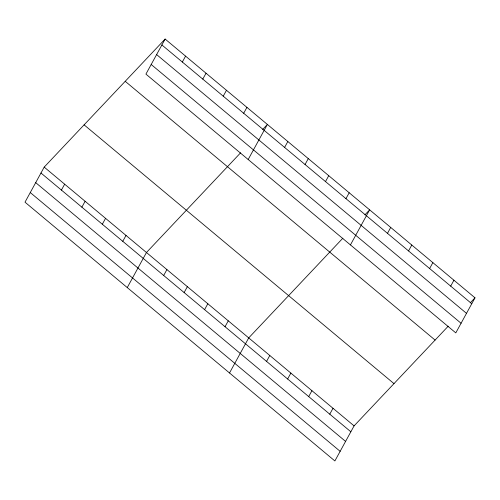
<?xml version="1.0" encoding="UTF-8"?>
<svg xmlns="http://www.w3.org/2000/svg" width="500" height="500" viewBox="0 0 500 500"><rect width="100%" height="100%" fill="white"/><g stroke="black" fill="none" stroke-linecap="round" stroke-linejoin="round"><path stroke-width="0.75" d="M165.119 39.05L145.919 74.119L455.8 332.887L475 297.819L165.119 39.05L44.2 167.113L25 202.181L334.881 460.95L354.081 425.881L448.225 326.181M61.419 190.094L64.65 184.188M81.875 207.169L85.106 201.269M182.338 62.031L185.569 56.131M102.325 224.25L105.556 218.35M202.794 79.112L206.025 73.213M122.775 241.325L126.006 235.425M223.244 96.188L226.475 90.288M127.263 287.575L146.463 252.506L240.6 152.806M243.694 113.269L246.925 107.369M163.681 275.487L166.912 269.581M248.181 159.512L267.381 124.444L262.656 129.45M184.131 292.562L187.362 286.663M284.6 147.425L287.831 141.525M204.587 309.644L207.819 303.744M305.05 164.506L308.281 158.606M225.037 326.719L228.269 320.819M325.506 181.581L328.738 175.681M229.519 372.969L248.719 337.9L342.863 238.2M345.956 198.663L349.188 192.763M266.562 361.394L269.794 355.494M350.444 244.906L369.637 209.838L364.913 214.844M287.631 378.994L290.863 373.094M387.481 233.337L390.712 227.438M308.706 396.587L311.938 390.688M408.556 250.931L411.781 245.031M329.775 414.181L333.006 408.281M429.625 268.531L432.856 262.631M450.7 286.125L453.925 280.225M470.275 302.825L475 297.819M161.887 44.956L471.769 303.725M156.619 54.581L466.5 313.35M151.188 64.494L461.069 323.263M125.213 81.312L435.094 340.081M84.1 124.85L393.981 383.619M44.2 167.113L354.081 425.881M40.969 173.012L350.85 431.781M35.7 182.638L345.581 441.406M30.269 192.556L340.15 451.325"/></g></svg>
